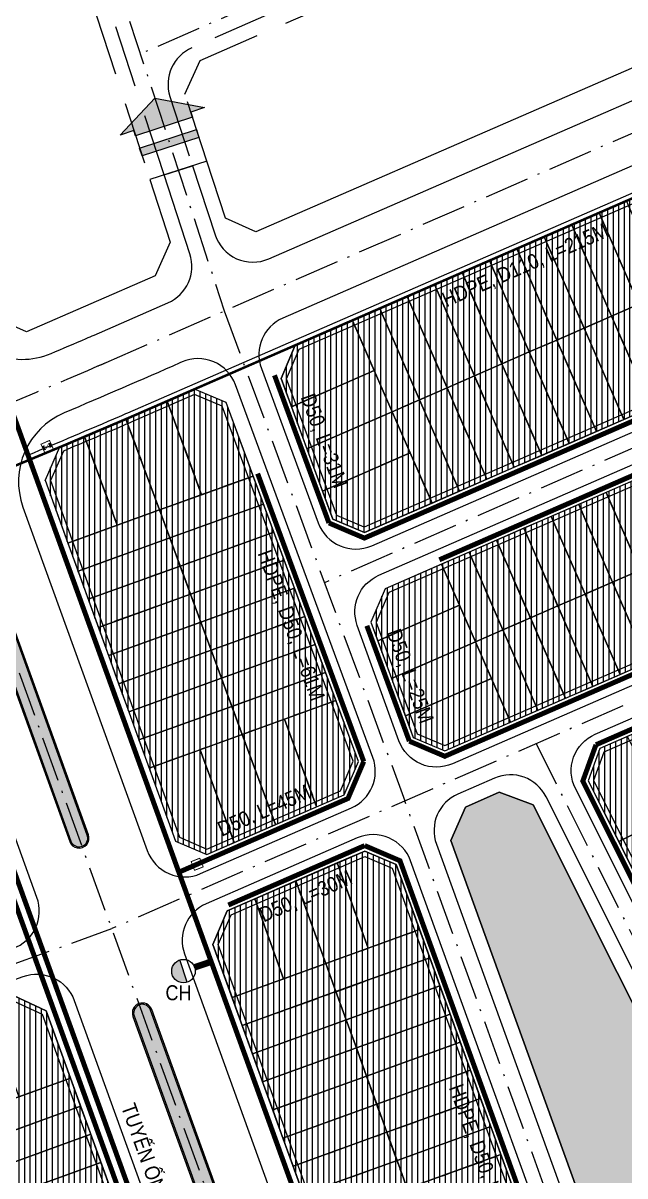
# Model space of a CAD drawing. Header units: metres. Extents: x 566631 to 574417, y 2062953 to 2068466.
# Drawn here: x 568620.9 to 568741.6, y 2066296.5 to 2066527.7 of the extents above; entities that cross this region are included whole.
import ezdxf

# ---------------------------------------------------------------- set-up
doc = ezdxf.new("R2010")
doc.units = ezdxf.units.M
for name, pattern in [('ACAD_ISO10W100', [18.5, 12, -3, 0.5, -3]), ('CENTER', [2, 1.25, -0.25, 0.25, -0.25]), ('HIDDEN', [0.375, 0.25, -0.125])]:
    doc.linetypes.add(name, pattern=pattern)
doc.layers.add('boDnv', color=54, linetype='CONTINUOUS', lineweight=25)
for name, color, linetype in [('BoThamCo', 94, 'CONTINUOUS'), ('cap nuoc', 5, 'CONTINUOUS'), ('ChiaLo', 128, 'CENTER'), ('datOlienke', 42, 'CONTINUOUS'), ('hacth sdd', 8, 'CONTINUOUS'), ('hatchViaHe+LogDg', 129, 'CONTINUOUS'), ('LogDg', 7, 'CONTINUOUS'), ('LogDg phu', 7, 'CONTINUOUS'), ('LoLK', 6, 'CONTINUOUS'), ('RANHGIOI', 2, 'HIDDEN'), ('TimDg', 222, 'CONTINUOUS'), ('ViaHeS', 32, 'CONTINUOUS'), ('ViaHeSphu', 32, 'CONTINUOUS')]:
    doc.layers.add(name, color=color, linetype=linetype)
doc.styles.add('phu', font='VHAVAN.ttf')
doc.styles.add('rms', font='romans.shx', dxfattribs={"width": 0.7, "bigfont": 'vns.shx'})
doc.styles.add('text', font='VHARIALN.ttf')
doc.linetypes.add('ADL', pattern='A,0.125,-0.15,["++",rms,S=0.5,R=0,X=0,Y=-0.2245],-1.35,1.125', length=2.75)
doc.linetypes.add('CN', pattern='A,22.92635,-1.427933,["cn",text,S=7,R=0,X=0,Y=-3.227539],-12.720089,24.170558', length=61.24493)

# ---------------------------------------------------------------- blocks, each defined once
blk = doc.blocks.new('HVD')
at = {"layer": 'cap nuoc', "color": 2, "lineweight": 0, "const_width": 0.397}
blk.add_lwpolyline([(1.97, -2.05), (1.98, 1.92), (-1.99, 1.93), (-2, -2.04)], close=True, dxfattribs=at)
at = {"layer": 'cap nuoc', "color": 2, "linetype": 'Continuous', "lineweight": 0, "const_width": 0.171}
for points in [[(-0.99, 1.07), (0.99, -1.07)], [(0.94, 1.11), (-0.94, -1.11)], [(1.02, 1.11), (-0.91, 1.07)], [(0.99, -1.07), (-0.94, -1.11)]]:
    blk.add_lwpolyline(points, dxfattribs=at)
at = {"layer": 'cap nuoc', "color": 2, "lineweight": 0, "const_width": 1.98}
for points in [[(0.05, 1.12), (0.03, 1.8)], [(0.03, -1.9), (0.03, -1.05)]]:
    blk.add_lwpolyline(points, dxfattribs=at)

msp = doc.modelspace()

# ---------------------------------------------------------------- hatches: boundary and pattern name
at = {"layer": 'cap nuoc'}
msp.add_hatch(color=1, dxfattribs=at).paths.add_polyline_path([(568652.32, 2066339.79, 0.414214), (568650.84, 2066336.79, 0.414214), (568653.83, 2066335.31)])
at = {"layer": 'hacth sdd'}
h = msp.add_hatch(dxfattribs=at)
h.set_pattern_fill('ANSI31', color=30, scale=0.35, angle=45, style=0)
h.set_pattern_definition([(90, (568672.6422, 2066425.5133), (-1.11125, 1e-16), [])])
h.paths.add_polyline_path([(568814.11, 2066523.53), (568820.93, 2066521.05), (568834.37, 2066494.17), (568832.03, 2066487.7), (568689.36, 2066425.51), (568683.04, 2066428.21), (568672.64, 2066456.42), (568675.5, 2066463.11)])
h = msp.add_hatch(dxfattribs=at)
h.set_pattern_fill('ANSI31', color=30, scale=0.35, angle=45, style=0)
h.set_pattern_definition([(90, (568690.6594, 2066381.7357), (-1.11125, 1e-16), [])])
h.paths.add_polyline_path([(568855.24, 2066452.45), (568844.22, 2066474.48), (568837.4, 2066476.95), (568693.51, 2066414.24), (568690.66, 2066407.55), (568699.18, 2066384.43), (568705.49, 2066381.74), (568852.89, 2066445.98)])
h = msp.add_hatch(dxfattribs=at)
h.set_pattern_fill('ANSI31', color=30, scale=0.35, angle=45, style=0)
h.set_pattern_definition([(90, (568625.302, 2066360.9362), (-1.11125, 1e-16), [])])
edge = h.paths.add_edge_path()
edge.add_arc((567936.09, 2068090.68), 1787.47, 292.781, 293.21376, ccw=False)
edge.add_line((568628.21, 2066442.65), (568625.3, 2066436.01))
edge.add_line((568625.3, 2066436.01), (568651.48, 2066363.64))
edge.add_line((568651.48, 2066363.64), (568657.76, 2066360.94))
edge.add_line((568657.76, 2066360.94), (568685.31, 2066372.94))
edge.add_line((568685.31, 2066372.94), (568688.16, 2066379.63))
edge.add_line((568688.16, 2066379.63), (568661.62, 2066451.61))
edge.add_line((568661.62, 2066451.61), (568655.31, 2066454.31))
edge.add_line((568655.31, 2066454.31), (568642.33, 2066448.65))
edge.add_arc((568517.66, 2066734.66), 312, 293.2138, 293.5517, ccw=False)
h = msp.add_hatch(dxfattribs=at)
h.set_pattern_fill('CROSS', color=64, scale=0.05, style=0)
h.set_pattern_definition([(0, (568609.64062, 2066362.58562), (0.3175, 0.3175), [0.15875, -0.47625]), (90, (568609.72, 2066362.50624), (-0.3175, 0.3175), [0.15875, -0.47625])])
edge = h.paths.add_edge_path()
edge.add_line((568609.64, 2066421.25), (568630.48, 2066363.64))
edge.add_arc((568632.12, 2066364.23), 1.75, 199.8843, 379.8843)
edge.add_line((568633.77, 2066364.83), (568612.93, 2066422.44))
edge.add_arc((568611.29, 2066421.84), 1.75, 19.9473, 199.8212)
h = msp.add_hatch(dxfattribs=at)
h.set_pattern_fill('ANSI31', color=30, scale=0.35, angle=45, style=0)
h.set_pattern_definition([(90, (568734.276, 2066274.2108), (-1.11125, 1e-16), [])])
h.paths.add_polyline_path([(568771, 2066391.75), (568764.17, 2066394.22), (568736.62, 2066382.21), (568734.28, 2066375.74), (568784.08, 2066276.17), (568790.64, 2066274.21), (568816.64, 2066289.34), (568818.72, 2066296.32)])
h = msp.add_hatch(dxfattribs=at)
h.set_pattern_fill('CROSS', color=64, scale=0.05, style=0)
h.set_pattern_definition([(0, (568706.73776, 2066251.9636), (0.3175, 0.3175), [0.15875, -0.47625]), (90, (568706.81713, 2066251.88423), (-0.3175, 0.3175), [0.15875, -0.47625])])
h.paths.add_polyline_path([(568723.26, 2066370.94), (568716.44, 2066373.42), (568709.62, 2066370.44), (568706.74, 2066363.74), (568746.38, 2066254.15), (568752.4, 2066251.96), (568771.6, 2066263.14), (568773.69, 2066270.12)])
h = msp.add_hatch(dxfattribs=at)
h.set_pattern_fill('ANSI31', color=30, scale=0.35, angle=45, style=0)
h.set_pattern_definition([(90, (568658.9715, 2066225.385), (-1.11125, 1e-16), [])])
h.paths.add_polyline_path([(568706.71, 2066225.39), (568700.69, 2066227.57), (568658.97, 2066342.92), (568661.85, 2066349.62), (568689.43, 2066361.64), (568695.71, 2066358.94), (568735.83, 2066248.02), (568733.21, 2066240.8)])
h = msp.add_hatch(dxfattribs=at)
h.set_pattern_fill('ANSI31', color=30, scale=0.35, angle=45, style=0)
h.set_pattern_definition([(90, (568587.8908, 2066195.9233), (-1.11125, 1e-16), [])])
h.paths.add_polyline_path([(568636.64, 2066195.92), (568630.2, 2066199.03), (568587.89, 2066316), (568590.89, 2066322.4), (568619.1, 2066332.61), (568625.51, 2066329.61), (568668.13, 2066211.76), (568665.09, 2066205.47)])
h = msp.add_hatch(dxfattribs=at)
h.set_pattern_fill('CROSS', color=64, scale=0.05, style=0)
h.set_pattern_definition([(0, (568643.16807, 2066226.03556), (0.3175, 0.3175), [0.15875, -0.47625]), (90, (568643.24745, 2066225.95618), (-0.3175, 0.3175), [0.15875, -0.47625])])
edge = h.paths.add_edge_path()
edge.add_line((568643.17, 2066328.55), (568679.87, 2066227.09))
edge.add_arc((568681.51, 2066227.68), 1.75, 199.8843, 379.8843)
edge.add_line((568683.16, 2066228.28), (568646.46, 2066329.74))
edge.add_arc((568644.81, 2066329.15), 1.75, 19.8843, 199.8843)
at = {"layer": 'hatchViaHe+LogDg'}
for points in [[(568643.11, 2066506.16), (568640.39, 2066505.27), (568647.31, 2066512.7), (568657.26, 2066510.78), (568654.54, 2066509.89), (568654.88, 2066508.86), (568643.45, 2066505.12)], [(568656.18, 2066504.82), (568644.78, 2066501.09), (568644.24, 2066502.64), (568655.67, 2066506.37)]]:
    msp.add_hatch(color=158, dxfattribs=at).paths.add_polyline_path(points)

# ---------------------------------------------------------------- linework, layer by layer
at = {"layer": 'boDnv', "color": 10, "linetype": 'ADL', "ltscale": 0.25}
for points in [[(568814.14, 2066522.45), (568820.21, 2066520.25), (568833.29, 2066494.11), (568831.23, 2066488.45), (568689.35, 2066426.6), (568683.83, 2066428.96), (568673.72, 2066456.39), (568676.26, 2066462.35)], [(568854.15, 2066452.39), (568843.51, 2066473.68), (568837.44, 2066475.88), (568694.28, 2066413.48), (568691.74, 2066407.52), (568699.97, 2066385.18), (568705.49, 2066382.82), (568852.1, 2066446.73)], [(568770.28, 2066390.95), (568764.21, 2066393.15), (568737.42, 2066381.47), (568735.36, 2066375.81), (568784.78, 2066277), (568790.51, 2066275.29), (568815.79, 2066290), (568817.65, 2066296.23)], [(568706.62, 2066226.48), (568701.47, 2066228.35), (568660.05, 2066342.89), (568662.62, 2066348.86), (568689.43, 2066360.55), (568694.92, 2066358.19), (568734.77, 2066248.02), (568732.4, 2066241.48)], [(568636.7, 2066197), (568631, 2066199.76), (568588.97, 2066315.95), (568591.62, 2066321.6), (568619.05, 2066331.53), (568624.71, 2066328.88), (568667.04, 2066211.82), (568664.37, 2066206.29)]]:
    msp.add_lwpolyline(points, close=True, dxfattribs=at)
msp.add_lwpolyline([(568641.04, 2066447, -0.001833), (568628.97, 2066441.88), (568626.38, 2066435.98), (568652.27, 2066364.39), (568657.76, 2066362.03), (568684.54, 2066373.7), (568687.09, 2066379.65), (568660.83, 2066450.86), (568655.31, 2066453.22), (568642.73, 2066447.73, -0.001474)], format="xyb", close=True, dxfattribs=at)
at = {"layer": 'BoThamCo'}
for points in [[(568609.64, 2066421.25), (568630.48, 2066363.64, 1), (568633.77, 2066364.83), (568612.93, 2066422.44, 0.9989)], [(568643.17, 2066328.55), (568679.87, 2066227.09, 1), (568683.16, 2066228.28), (568646.46, 2066329.74, 1)]]:
    msp.add_lwpolyline(points, format="xyb", close=True, dxfattribs=at)
msp.add_lwpolyline([(568723.26, 2066370.94), (568716.44, 2066373.42), (568709.62, 2066370.44), (568706.74, 2066363.74), (568746.38, 2066254.15), (568752.4, 2066251.96), (568771.6, 2066263.14), (568773.69, 2066270.12)], close=True, dxfattribs=at)
at = {"layer": 'cap nuoc', "color": 1}
msp.add_line((568653.83, 2066335.31), (568652.32, 2066339.79), dxfattribs=at)
at = {"layer": 'cap nuoc', "color": 7, "linetype": 'CN', "ltscale": 0.15}
for points, format in [([(568621.87, 2066441.08, 0.002791), (568640.25, 2066448.84, 0.001474), (568641.93, 2066449.57), (568655.42, 2066455.45), (568686.59, 2066469.04), (568819.62, 2066527.02)], "xyb"), ([(568760.1, 2066058.5, 1, 1, 0), (568747.28, 2066094.34, 1, 1, 0), (568622.21, 2066440.14, 0, 0, 0)], "xyseb")]:
    msp.add_lwpolyline(points, format=format, dxfattribs=at)
at = {"layer": 'cap nuoc', "color": 7, "linetype": 'CN', "ltscale": 0.15, "const_width": 1}
for points in [[(568622.21, 2066440.14), (568609.95, 2066474.06), (568596.02, 2066516.7)], [(568729.84, 2066045.14), (568716.23, 2066083.17), (568590.99, 2066429.44)]]:
    msp.add_lwpolyline(points, dxfattribs=at)
at = {"layer": 'cap nuoc', "color": 5, "linetype": 'CN', "ltscale": 0.15}
for points in [[(568682.25, 2066427.46, 1, 1, 0), (568689.36, 2066424.42, 1, 1, 0), (568838.44, 2066489.4, 0, 0, 0)], [(568704.41, 2066420.07, 1, 1, 0), (568842.91, 2066480.45, 1, 1, 0)], [(568698.39, 2066383.68, 1, 1, 0), (568705.5, 2066380.65, 1, 1, 0), (568859.3, 2066447.69, 0, 0, 0)], [(568667.95, 2066437.36, 1, 1, 0), (568689.24, 2066379.6, 0, 0, 0)], [(568735.83, 2066382.96, 1, 1, 0), (568733.19, 2066375.68, 1, 1, 0), (568783.38, 2066275.33, 1, 1, 0)], [(568652.14, 2066357.39, 1, 1, 0), (568686.07, 2066372.18, 1, 1, 0), (568689.24, 2066379.6, 0, 0, 0)], [(568736.9, 2066248.02, 1, 1, 0), (568696.51, 2066359.69, 1, 1, 0), (568689.43, 2066362.73, 0, 0, 0)]]:
    msp.add_lwpolyline(points, format="xyseb", dxfattribs=at)
at = {"layer": 'cap nuoc', "color": 5, "linetype": 'CN', "ltscale": 0.15, "const_width": 1}
for points in [[(568671.33, 2066457.08), (568682.25, 2066427.46)], [(568689.86, 2066406.83), (568698.39, 2066383.68)], [(568764.35, 2066395.39), (568735.83, 2066382.96)], [(568689.43, 2066362.73), (568662.07, 2066350.81)]]:
    msp.add_lwpolyline(points, dxfattribs=at)
at = {"layer": 'cap nuoc', "color": 5, "linetype": 'Continuous', "ltscale": 0.5, "const_width": 1}
msp.add_lwpolyline([(568720.04, 2066078.46), (568718.11, 2066083.85), (568592.87, 2066430.12)], dxfattribs=at)
at = {"layer": 'cap nuoc', "color": 7, "linetype": 'Continuous', "const_width": 1.32}
msp.add_lwpolyline([(568658.64, 2066339.44), (568655.31, 2066338.31)], dxfattribs=at)
at = {"layer": 'cap nuoc', "color": 1, "linetype": 'Continuous'}
msp.add_circle((568653.07, 2066337.55), 2.36, dxfattribs=at)
at = {"layer": 'ChiaLo', "ltscale": 5}
for p, q in [((568751.69, 2066401.87), (568737.88, 2066433.57)), ((568746.19, 2066399.48), (568732.37, 2066431.17)), ((568740.69, 2066397.08), (568726.87, 2066428.78)), ((568735.19, 2066394.68), (568721.37, 2066426.38)), ((568729.69, 2066392.28), (568715.87, 2066423.98)), ((568724.19, 2066389.89), (568710.37, 2066421.58)), ((568718.69, 2066387.49), (568704.87, 2066419.19))]:
    msp.add_line(p, q, dxfattribs=at)
for points in [[(568827.65, 2066507.61), (568677.84, 2066442.31)], [(568752.44, 2066453.01), (568736.46, 2066489.68)], [(568746.94, 2066450.61), (568730.96, 2066487.28)], [(568741.44, 2066448.22), (568725.46, 2066484.88)], [(568735.94, 2066445.82), (568719.96, 2066482.49)], [(568730.44, 2066443.42), (568714.46, 2066480.09)], [(568724.94, 2066441.02), (568708.96, 2066477.69)], [(568719.44, 2066438.63), (568703.46, 2066475.29)], [(568713.94, 2066436.23), (568697.96, 2066472.9)], [(568708.44, 2066433.83), (568692.46, 2066470.5)], [(568702.94, 2066431.43), (568686.96, 2066468.1)], [(568849.6, 2066463.73), (568694.82, 2066396.26)], [(568691.35, 2066458.02), (568674.72, 2066450.77)], [(568649.79, 2066451.9), (568656.71, 2066433.13)], [(568641.53, 2066448.3), (568671.53, 2066366.93)], [(568633.24, 2066444.77), (568639.79, 2066427.01)], [(568698.54, 2066441.52), (568680.96, 2066433.85)], [(568667.06, 2066436.87), (568629.87, 2066423.42)], [(568669.13, 2066431.24), (568631.91, 2066417.78)], [(568671.21, 2066425.61), (568633.95, 2066412.14)], [(568673.28, 2066419.98), (568635.99, 2066406.5)], [(568675.36, 2066414.35), (568638.03, 2066400.85)], [(568708.47, 2066410.94), (568692.05, 2066403.78)], [(568677.44, 2066408.72), (568640.05, 2066395.2)], [(568679.51, 2066403.09), (568642.09, 2066389.56)], [(568681.59, 2066397.46), (568644.13, 2066383.92)], [(568714.86, 2066396.27), (568697.59, 2066388.74)], [(568683.66, 2066391.84), (568646.17, 2066378.28)], [(568673.32, 2066388.09), (568679.79, 2066370.53)], [(568656.39, 2066381.97), (568663.26, 2066363.33)], [(568740.39, 2066363.52), (568776.16, 2066381.41)], [(568690.1, 2066342.13), (568683.91, 2066359.24)], [(568719.96, 2066233.09), (568675.64, 2066355.63)], [(568673.17, 2066336.01), (568667.38, 2066352.03)], [(568662.83, 2066332.27), (568700.44, 2066345.87)], [(568664.87, 2066326.62), (568702.48, 2066340.23)], [(568666.91, 2066320.98), (568704.52, 2066334.59)], [(568668.95, 2066315.34), (568706.56, 2066328.94)], [(568670.99, 2066309.7), (568708.6, 2066323.3)], [(568592.78, 2066302.49), (568630.39, 2066316.09)], [(568673.03, 2066304.06), (568710.64, 2066317.66)], [(568675.07, 2066298.41), (568712.69, 2066312.02)], [(568594.82, 2066296.85), (568632.43, 2066310.45)], [(568596.86, 2066291.2), (568634.47, 2066304.81)], [(568677.11, 2066292.77), (568714.73, 2066306.38)], [(568679.15, 2066287.13), (568716.77, 2066300.73)], [(568598.9, 2066285.56), (568636.52, 2066299.17)]]:
    msp.add_lwpolyline(points, dxfattribs=at)
at = {"layer": 'datOlienke'}
for points in [[(568814.11, 2066523.53), (568820.93, 2066521.05), (568834.37, 2066494.17), (568832.03, 2066487.7), (568689.36, 2066425.51), (568683.04, 2066428.21), (568672.64, 2066456.42), (568675.5, 2066463.11)], [(568855.24, 2066452.45), (568844.22, 2066474.48), (568837.4, 2066476.95), (568693.51, 2066414.24), (568690.66, 2066407.55), (568699.18, 2066384.43), (568705.49, 2066381.74), (568852.89, 2066445.98)], [(568771, 2066391.75), (568764.17, 2066394.22), (568736.62, 2066382.21), (568734.28, 2066375.74), (568784.08, 2066276.17), (568790.64, 2066274.21), (568816.64, 2066289.34), (568818.72, 2066296.32)], [(568706.71, 2066225.39), (568700.69, 2066227.57), (568658.97, 2066342.92), (568661.85, 2066349.62), (568689.43, 2066361.64), (568695.71, 2066358.94), (568735.83, 2066248.02), (568733.21, 2066240.8)], [(568636.64, 2066195.92), (568630.2, 2066199.03), (568587.89, 2066316), (568590.89, 2066322.4), (568619.1, 2066332.61), (568625.51, 2066329.61), (568668.13, 2066211.76), (568665.09, 2066205.47)]]:
    msp.add_lwpolyline(points, close=True, dxfattribs=at)
msp.add_lwpolyline([(568640.64, 2066447.92, -0.001888), (568628.21, 2066442.65), (568625.3, 2066436.01), (568651.48, 2066363.64), (568657.76, 2066360.94), (568685.31, 2066372.94), (568688.16, 2066379.63), (568661.62, 2066451.61), (568655.31, 2066454.31), (568642.33, 2066448.65, -0.001474)], format="xyb", close=True, dxfattribs=at)
at = {"layer": 'LogDg'}
for points in [[(568428.56, 2066403.19), (568527.51, 2066430.56, 0.427702), (568532.98, 2066440.75), (568527.86, 2066456.45), (568533.56, 2066458.31), (568539, 2066441.65, 0.400853), (568548.74, 2066436.43), (568573.58, 2066443.3, 0.437327), (568583.69, 2066462.87), (568583.02, 2066464.71), (568568.93, 2066507.85), (568591.74, 2066515.3), (568605.71, 2066472.53), (568606.57, 2066470.16, 0.429754), (568626.52, 2066461.47, 0.001079), (568633.55, 2066464.46, 0.001474), (568635.14, 2066465.15), (568649.95, 2066471.61, 0.386536), (568654.35, 2066481.42), (568649.18, 2066497.27), (568654.88, 2066499.13), (568659.4, 2066485.29, 0.442444), (568670.21, 2066480.44), (568809.1, 2066540.98, 0.414214)], [(568629.14, 2066449.55, 0.398827), (568620.87, 2066430.63), (568645.79, 2066361.73, 0.433046), (568656.51, 2066357.12), (568686.76, 2066370.3, 0.39741), (568691.07, 2066380.4), (568663.5, 2066455.19, 0.431261), (568652.8, 2066459.76), (568652.37, 2066459.57, -0.003775), (568629.14, 2066449.55)], [(568609.41, 2066421.16), (568630.24, 2066363.55, 1), (568634, 2066364.91), (568613.17, 2066422.52, 1), (568609.41, 2066421.16)], [(568642.93, 2066328.46), (568679.63, 2066227, 1), (568683.39, 2066228.36), (568646.69, 2066329.83, 1), (568642.93, 2066328.46)]]:
    msp.add_lwpolyline(points, format="xyb", dxfattribs=at)
for points in [[(568690.83, 2066422.88), (568834.35, 2066485.44, 0.429738), (568838.31, 2066496.36), (568823.53, 2066525.91, 0.398858), (568813.18, 2066529.67), (568673, 2066468.56, 0.397369), (568668.69, 2066458.46), (568680.12, 2066427.45, 0.431261)], [(568696.31, 2066383.75), (568687.94, 2066406.91, -0.395588), (568692.26, 2066416.96), (568837.82, 2066480.41, -0.398858), (568848.17, 2066476.65), (568859.18, 2066454.64, -0.429738), (568855.22, 2066443.73), (568707.03, 2066379.13, -0.433088)], [(568623.67, 2066352.33), (568598.02, 2066423.24, 0.391769), (568579.92, 2066432.6), (568554.26, 2066425.5, 0.43702), (568548.87, 2066415.07), (568577.59, 2066335.67, 0.414214), (568587.83, 2066330.87), (568618.86, 2066342.09, 0.414214)], [(568781.25, 2066275.12), (568731.71, 2066374.16, -0.429738), (568735.67, 2066385.07), (568763.21, 2066397.08, -0.398858), (568773.56, 2066393.32), (568821.54, 2066297.39, -0.395833), (568818.41, 2066286.9), (568792.43, 2066271.78, -0.432836)], [(568754.76, 2066249.87), (568773.37, 2066260.7, 0.395833), (568776.51, 2066271.19), (568725.83, 2066372.51, 0.398858), (568715.48, 2066376.27), (568708.14, 2066373.07, 0.395588), (568703.81, 2066363.02), (568743.22, 2066254.06, 0.467936)], [(568687.93, 2066364.26), (568657.61, 2066351.05, 0.395629), (568653.29, 2066341), (568694.9, 2066225.95, 0.467936), (568706.44, 2066221.76), (568735.44, 2066238.62, 0.362457), (568738.94, 2066248.26), (568698.65, 2066359.65, 0.433046)], [(568589.87, 2066325.22), (568620.9, 2066336.45, -0.414214), (568631.15, 2066331.65), (568673.75, 2066213.85, -0.421043), (568668.78, 2066203.54), (568637.48, 2066193.04, -0.407417), (568627.41, 2066197.91), (568585.07, 2066314.98, -0.414214)]]:
    msp.add_lwpolyline(points, format="xyb", close=True, dxfattribs=at)
at = {"layer": 'LogDg', "ltscale": 0.75}
for points in [[(568643.11, 2066506.16), (568640.39, 2066505.27), (568647.31, 2066512.7), (568657.26, 2066510.78), (568654.54, 2066509.89), (568654.88, 2066508.86), (568643.45, 2066505.12)], [(568656.18, 2066504.82), (568644.78, 2066501.09), (568644.24, 2066502.64), (568655.67, 2066506.37)]]:
    msp.add_lwpolyline(points, close=True, dxfattribs=at)
at = {"layer": 'LogDg phu', "linetype": 'HIDDEN', "ltscale": 50}
for points in [[(568649.18, 2066497.27), (568613.59, 2066606.25, 0.423061), (568603.27, 2066611.3), (568575.86, 2066601.42, 0.405422), (568568.52, 2066586.41), (568591.74, 2066515.3)], [(568806.84, 2066566.18), (568801.65, 2066578.09, 0.414214), (568791.12, 2066582.23), (568654.77, 2066522.8, 0.386536), (568650.36, 2066512.98), (568654.88, 2066499.13)]]:
    msp.add_lwpolyline(points, format="xyb", dxfattribs=at)
at = {"layer": 'LoLK'}
for points in [[(568741.96, 2066492.08), (568736.46, 2066489.68), (568744.45, 2066471.35), (568749.95, 2066473.74)], [(568736.46, 2066489.68), (568730.96, 2066487.28), (568738.95, 2066468.95), (568744.45, 2066471.35)], [(568730.96, 2066487.28), (568725.46, 2066484.88), (568733.45, 2066466.55), (568738.95, 2066468.95)], [(568725.46, 2066484.88), (568719.96, 2066482.49), (568727.95, 2066464.15), (568733.45, 2066466.55)], [(568719.96, 2066482.49), (568714.46, 2066480.09), (568722.45, 2066461.76), (568727.95, 2066464.15)], [(568714.46, 2066480.09), (568708.96, 2066477.69), (568716.95, 2066459.36), (568722.45, 2066461.76)], [(568708.96, 2066477.69), (568703.46, 2066475.29), (568711.45, 2066456.96), (568716.95, 2066459.36)], [(568703.46, 2066475.29), (568697.96, 2066472.9), (568705.95, 2066454.56), (568711.45, 2066456.96)], [(568697.96, 2066472.9), (568692.46, 2066470.5), (568700.45, 2066452.17), (568705.95, 2066454.56)], [(568744.45, 2066471.35), (568738.95, 2066468.95), (568746.94, 2066450.61), (568752.44, 2066453.01)], [(568692.46, 2066470.5), (568686.96, 2066468.1), (568691.35, 2066458.02), (568694.95, 2066449.77), (568700.45, 2066452.17)], [(568738.95, 2066468.95), (568733.45, 2066466.55), (568741.44, 2066448.22), (568746.94, 2066450.61)], [(568686.96, 2066468.1), (568675.5, 2066463.11), (568672.64, 2066456.42), (568674.72, 2066450.77), (568691.35, 2066458.02)], [(568733.45, 2066466.55), (568727.95, 2066464.15), (568735.94, 2066445.82), (568741.44, 2066448.22)], [(568727.95, 2066464.15), (568722.45, 2066461.76), (568730.44, 2066443.42), (568735.94, 2066445.82)], [(568722.45, 2066461.76), (568716.95, 2066459.36), (568724.94, 2066441.02), (568730.44, 2066443.42)], [(568716.95, 2066459.36), (568711.45, 2066456.96), (568719.44, 2066438.63), (568724.94, 2066441.02)], [(568691.35, 2066458.02), (568674.72, 2066450.77), (568677.84, 2066442.31), (568694.95, 2066449.77)], [(568711.45, 2066456.96), (568705.95, 2066454.56), (568713.94, 2066436.23), (568719.44, 2066438.63)], [(568705.95, 2066454.56), (568700.45, 2066452.17), (568708.44, 2066433.83), (568713.94, 2066436.23)], [(568661.62, 2066451.61), (568655.31, 2066454.31), (568649.79, 2066451.9), (568656.71, 2066433.13), (568667.06, 2066436.87)], [(568700.45, 2066452.17), (568694.95, 2066449.77), (568698.54, 2066441.52), (568702.94, 2066431.43), (568708.44, 2066433.83)], [(568694.95, 2066449.77), (568677.84, 2066442.31), (568680.96, 2066433.85), (568698.54, 2066441.52)], [(568698.54, 2066441.52), (568680.96, 2066433.85), (568683.04, 2066428.21), (568689.36, 2066425.51), (568702.94, 2066431.43)], [(568669.13, 2066431.24), (568667.06, 2066436.87), (568656.71, 2066433.13), (568648.25, 2066430.07), (568650.33, 2066424.44)], [(568743.38, 2066435.97), (568737.88, 2066433.57), (568744.67, 2066417.99), (568750.17, 2066420.39)], [(568737.88, 2066433.57), (568732.37, 2066431.17), (568739.17, 2066415.59), (568744.67, 2066417.99)], [(568648.25, 2066430.07), (568639.79, 2066427.01), (568629.87, 2066423.42), (568631.91, 2066417.78), (568650.33, 2066424.44)], [(568671.21, 2066425.61), (568669.13, 2066431.24), (568650.33, 2066424.44), (568652.4, 2066418.81)], [(568732.37, 2066431.17), (568726.87, 2066428.78), (568733.67, 2066413.19), (568739.17, 2066415.59)], [(568726.87, 2066428.78), (568721.37, 2066426.38), (568728.17, 2066410.8), (568733.67, 2066413.19)], [(568650.33, 2066424.44), (568631.91, 2066417.78), (568633.95, 2066412.14), (568652.4, 2066418.81)], [(568673.28, 2066419.98), (568671.21, 2066425.61), (568652.4, 2066418.81), (568654.48, 2066413.18)], [(568721.37, 2066426.38), (568715.87, 2066423.98), (568722.67, 2066408.4), (568728.17, 2066410.8)], [(568715.87, 2066423.98), (568710.37, 2066421.58), (568717.17, 2066406), (568722.67, 2066408.4)], [(568675.36, 2066414.35), (568673.28, 2066419.98), (568654.48, 2066413.18), (568656.55, 2066407.55)], [(568710.37, 2066421.58), (568704.87, 2066419.19), (568708.47, 2066410.94), (568711.67, 2066403.6), (568717.17, 2066406)], [(568652.4, 2066418.81), (568633.95, 2066412.14), (568635.99, 2066406.5), (568654.48, 2066413.18)], [(568704.87, 2066419.19), (568693.51, 2066414.24), (568690.66, 2066407.55), (568692.05, 2066403.78), (568708.47, 2066410.94)], [(568744.67, 2066417.99), (568739.17, 2066415.59), (568746.19, 2066399.48), (568751.69, 2066401.87)], [(568739.17, 2066415.59), (568733.67, 2066413.19), (568740.69, 2066397.08), (568746.19, 2066399.48)], [(568654.48, 2066413.18), (568635.99, 2066406.5), (568638.03, 2066400.85), (568656.55, 2066407.55)], [(568677.44, 2066408.72), (568675.36, 2066414.35), (568656.55, 2066407.55), (568658.63, 2066401.92)], [(568733.67, 2066413.19), (568728.17, 2066410.8), (568735.19, 2066394.68), (568740.69, 2066397.08)], [(568708.47, 2066410.94), (568692.05, 2066403.78), (568694.82, 2066396.26), (568711.67, 2066403.6)], [(568728.17, 2066410.8), (568722.67, 2066408.4), (568729.69, 2066392.28), (568735.19, 2066394.68)], [(568679.51, 2066403.09), (568677.44, 2066408.72), (568658.63, 2066401.92), (568660.7, 2066396.29)], [(568722.67, 2066408.4), (568717.17, 2066406), (568724.19, 2066389.89), (568729.69, 2066392.28)], [(568656.55, 2066407.55), (568638.01, 2066400.84), (568640.05, 2066395.2), (568658.63, 2066401.92)], [(568717.17, 2066406), (568711.67, 2066403.6), (568714.86, 2066396.27), (568718.69, 2066387.49), (568724.19, 2066389.89)], [(568658.63, 2066401.92), (568640.05, 2066395.2), (568642.09, 2066389.56), (568660.7, 2066396.29)], [(568681.59, 2066397.46), (568679.51, 2066403.09), (568660.7, 2066396.29), (568662.78, 2066390.66)], [(568711.67, 2066403.6), (568694.82, 2066396.26), (568697.59, 2066388.74), (568714.86, 2066396.27)], [(568683.66, 2066391.84), (568681.59, 2066397.46), (568662.78, 2066390.66), (568664.85, 2066385.03)], [(568660.7, 2066396.29), (568642.09, 2066389.56), (568644.13, 2066383.92), (568662.78, 2066390.66)], [(568714.86, 2066396.27), (568697.59, 2066388.74), (568699.18, 2066384.43), (568705.49, 2066381.74), (568718.69, 2066387.49)], [(568662.78, 2066390.66), (568644.13, 2066383.92), (568646.17, 2066378.28), (568664.85, 2066385.03)], [(568688.16, 2066379.63), (568683.66, 2066391.84), (568673.32, 2066388.09), (568679.79, 2066370.53), (568685.31, 2066372.94)], [(568673.32, 2066388.09), (568664.85, 2066385.03), (568671.53, 2066366.93), (568679.79, 2066370.53)], [(568664.85, 2066385.03), (568656.39, 2066381.97), (568663.26, 2066363.33), (568671.53, 2066366.93)], [(568742.14, 2066384.62), (568736.62, 2066382.21), (568734.28, 2066375.74), (568740.39, 2066363.52), (568750.23, 2066368.44)], [(568656.39, 2066381.97), (568646.18, 2066378.28), (568651.48, 2066363.64), (568657.76, 2066360.94), (568663.26, 2066363.33)], [(568760.96, 2066367.1), (568758.28, 2066372.47), (568750.23, 2066368.44), (568740.39, 2066363.52), (568743.07, 2066358.15)], [(568695.71, 2066358.94), (568689.43, 2066361.64), (568683.91, 2066359.24), (568690.1, 2066342.13), (568700.44, 2066345.87)], [(568683.91, 2066359.24), (568675.64, 2066355.63), (568681.63, 2066339.07), (568690.1, 2066342.13)], [(568675.64, 2066355.63), (568667.38, 2066352.03), (568673.17, 2066336.01), (568681.63, 2066339.07)], [(568667.38, 2066352.03), (568661.85, 2066349.62), (568658.97, 2066342.92), (568662.83, 2066332.27), (568673.17, 2066336.01)], [(568702.48, 2066340.23), (568700.44, 2066345.87), (568690.1, 2066342.13), (568681.63, 2066339.07), (568683.67, 2066333.43)], [(568681.63, 2066339.07), (568673.17, 2066336.01), (568662.83, 2066332.27), (568664.87, 2066326.62), (568683.67, 2066333.43)], [(568704.52, 2066334.59), (568702.48, 2066340.23), (568683.67, 2066333.43), (568685.71, 2066327.78)], [(568706.56, 2066328.94), (568704.52, 2066334.59), (568685.71, 2066327.78), (568687.76, 2066322.14)], [(568625.51, 2066329.61), (568619.1, 2066332.61), (568613.46, 2066330.57), (568620.05, 2066312.35), (568630.39, 2066316.09)], [(568683.67, 2066333.43), (568664.87, 2066326.62), (568666.91, 2066320.98), (568685.71, 2066327.78)], [(568685.71, 2066327.78), (568666.91, 2066320.98), (568668.95, 2066315.34), (568687.76, 2066322.14)], [(568708.6, 2066323.3), (568706.56, 2066328.94), (568687.76, 2066322.14), (568689.8, 2066316.5)], [(568710.64, 2066317.66), (568708.6, 2066323.3), (568689.8, 2066316.5), (568691.84, 2066310.86)], [(568689.8, 2066316.5), (568687.76, 2066322.14), (568668.95, 2066315.34), (568670.99, 2066309.7)], [(568632.43, 2066310.45), (568630.39, 2066316.09), (568611.59, 2066309.29), (568613.63, 2066303.65)], [(568689.8, 2066316.5), (568670.99, 2066309.7), (568673.03, 2066304.06), (568691.84, 2066310.86)], [(568712.69, 2066312.02), (568710.64, 2066317.66), (568691.84, 2066310.86), (568693.88, 2066305.22)], [(568714.73, 2066306.38), (568712.69, 2066312.02), (568693.88, 2066305.22), (568695.92, 2066299.57)], [(568634.47, 2066304.81), (568632.43, 2066310.45), (568613.63, 2066303.65), (568615.67, 2066298.01)], [(568691.84, 2066310.86), (568673.03, 2066304.06), (568675.07, 2066298.41), (568693.88, 2066305.22)], [(568636.52, 2066299.17), (568634.47, 2066304.81), (568615.67, 2066298.01), (568617.71, 2066292.36)], [(568695.92, 2066299.57), (568693.88, 2066305.22), (568675.07, 2066298.41), (568677.11, 2066292.77)], [(568716.77, 2066300.73), (568714.73, 2066306.38), (568695.92, 2066299.57), (568697.96, 2066293.93)], [(568697.96, 2066293.93), (568695.92, 2066299.57), (568677.11, 2066292.77), (568679.15, 2066287.13)], [(568718.81, 2066295.09), (568716.77, 2066300.73), (568697.96, 2066293.93), (568700, 2066288.29)], [(568638.56, 2066293.52), (568636.52, 2066299.17), (568617.71, 2066292.36), (568619.75, 2066286.72)]]:
    msp.add_lwpolyline(points, close=True, dxfattribs=at)
for points in [[(568649.79, 2066451.9), (568642.33, 2066448.65, -0.000701), (568641.53, 2066448.3), (568648.25, 2066430.07), (568656.71, 2066433.13)], [(568641.53, 2066448.3, -0.000774), (568640.64, 2066447.92, -0.001125), (568633.24, 2066444.77), (568639.79, 2066427.01), (568648.25, 2066430.07)], [(568633.24, 2066444.77, -0.000763), (568628.21, 2066442.65), (568625.3, 2066436.01), (568629.86, 2066423.42), (568639.79, 2066427.01)]]:
    msp.add_lwpolyline(points, format="xyb", close=True, dxfattribs=at)
at = {"layer": 'RANHGIOI', "color": 1, "ltscale": 9, "const_width": 0.5}
msp.add_lwpolyline([(569132.77, 2066366.65), (569000.56, 2066606.47), (568982.15, 2066596.77), (568641.49, 2066448.28), (568640.64, 2066447.92, -0.005137), (568606.74, 2066433.79), (568320.26, 2066354.56, -0.020567), (568279.26, 2066345.02), (568234.04, 2066336.44, -0.021218), (568191.06, 2066330.16), (568073.84, 2066318.08)], format="xyb", dxfattribs=at)
at = {"layer": 'TimDg', "linetype": 'ACAD_ISO10W100', "ltscale": 0.75}
for points in [[(569091.24, 2064877.6), (569098.08, 2065004.26, 0.115576), (569076.66, 2065124.59), (568731.76, 2066088.76), (568594.34, 2066468.69), (568350.74, 2067214.65), (568115.14, 2067803)], [(568079.02, 2066330.67), (568189.83, 2066342.09, 0.021218), (568231.8, 2066348.23), (568277.02, 2066356.81, 0.020567), (568317.07, 2066366.13), (568602.87, 2066445.17, 0.005041), (568635.91, 2066458.95, 0.001474), (568637.54, 2066459.65), (568976.95, 2066607.6), (569005.38, 2066622.57)]]:
    msp.add_lwpolyline(points, format="xyb", dxfattribs=at)
for points in [[(568980.35, 2066667.98), (568707.03, 2066548.85), (568644.41, 2066521.55)], [(568612.11, 2066620.46), (568661.25, 2066469.99), (568697.48, 2066371.7)], [(568847.56, 2066487.93), (568681.34, 2066415.47)], [(568868.42, 2066446.21), (568638.69, 2066346.07)], [(568723.84, 2066383.19), (568807.11, 2066216.7)], [(568744.88, 2066240.65), (568697.48, 2066371.7)], [(568578.51, 2066324.3), (568638.69, 2066346.07)]]:
    msp.add_lwpolyline(points, dxfattribs=at)
at = {"layer": 'ViaHeS', "elevation": 0}
msp.add_lwpolyline([(568806.7, 2066546.48), (568723.81, 2066510.35), (568667.61, 2066485.85), (568661.48, 2066488.61), (568657.73, 2066500.06), (568646.33, 2066496.34), (568650.43, 2066483.79), (568647.39, 2066477.04), (568621.56, 2066465.78), (568612.97, 2066469.63), (568597.45, 2066517.16), (568563.23, 2066505.99), (568578.82, 2066458.23), (568574.25, 2066449.71), (568547.22, 2066442.23), (568540.85, 2066445.65), (568536.41, 2066459.24), (568525.01, 2066455.52), (568529.27, 2066442.45), (568526.01, 2066436.36), (568427.93, 2066409.24)], dxfattribs=at)
at = {"layer": 'ViaHeS'}
for points in [[(568814.11, 2066523.53), (568820.93, 2066521.05), (568834.37, 2066494.17), (568832.03, 2066487.7), (568689.36, 2066425.51), (568683.04, 2066428.21), (568672.64, 2066456.42), (568675.5, 2066463.11)], [(568855.24, 2066452.45), (568844.22, 2066474.48), (568837.4, 2066476.95), (568693.51, 2066414.24), (568690.66, 2066407.55), (568699.18, 2066384.43), (568705.49, 2066381.74), (568852.89, 2066445.98)], [(568771, 2066391.75), (568764.17, 2066394.22), (568736.62, 2066382.21), (568734.28, 2066375.74), (568784.08, 2066276.17), (568790.64, 2066274.21), (568816.64, 2066289.34), (568818.72, 2066296.32)], [(568746.38, 2066254.15), (568706.74, 2066363.74), (568709.62, 2066370.44), (568716.44, 2066373.42), (568723.26, 2066370.94), (568773.69, 2066270.12), (568771.6, 2066263.14), (568752.4, 2066251.96)], [(568706.71, 2066225.39), (568700.69, 2066227.57), (568658.97, 2066342.92), (568661.85, 2066349.62), (568689.43, 2066361.64), (568695.71, 2066358.94), (568735.83, 2066248.02), (568733.21, 2066240.8)], [(568636.64, 2066195.92), (568630.2, 2066199.03), (568587.89, 2066316), (568590.89, 2066322.4), (568619.1, 2066332.61), (568625.51, 2066329.61), (568668.13, 2066211.76), (568665.09, 2066205.47)]]:
    msp.add_lwpolyline(points, close=True, dxfattribs=at)
msp.add_lwpolyline([(568640.64, 2066447.92, -0.001888), (568628.21, 2066442.65), (568625.3, 2066436.01), (568651.48, 2066363.64), (568657.76, 2066360.94), (568685.31, 2066372.94), (568688.16, 2066379.63), (568661.62, 2066451.61), (568655.31, 2066454.31), (568642.33, 2066448.65, -0.001474)], format="xyb", close=True, dxfattribs=at)
at = {"layer": 'ViaHeSphu', "linetype": 'HIDDEN', "ltscale": 50}
for points in [[(568597.45, 2066517.16), (568575.21, 2066585.25), (568579.63, 2066594.28), (568605.99, 2066603.77), (568612.24, 2066600.71), (568646.33, 2066496.34)], [(568657.73, 2066500.06), (568653.35, 2066513.48), (568656.39, 2066520.23), (568709.43, 2066543.35), (568792.32, 2066579.48), (568798.9, 2066576.89), (568804.09, 2066564.98)]]:
    msp.add_lwpolyline(points, dxfattribs=at)

# ---------------------------------------------------------------- block references
at = {"layer": 'cap nuoc', "lineweight": 0, "zscale": 0.4708160773108533}
for p, xscale, yscale, rotation in [((568625.69, 2066442.77), 0.4708160772962702, 0.4708160765003413, 114.2838773076663), ((568655.79, 2066358.98), 0.4708160771989382, 0.4708160764901472, 111.59465956453)]:
    msp.add_blockref('HVD', p, dxfattribs=dict(at, xscale=xscale, yscale=yscale, rotation=rotation))

# ---------------------------------------------------------------- texts
at = {"layer": 'cap nuoc', "color": 0, "style": 'phu', "width": 0.9}
for s, rotation, p in [('hdpe, d110, l=215m', 23.5517, (568705.79, 2066470.7)), ('d50, l=31m', 290.2371, (568676.53, 2066452.71)), ('hdpe, d50, l=61m', 289.8843, (568667.9, 2066421.39)), ('d50, l=25m', 290.2371, (568693.75, 2066405.5)), ('d50, l=45m', 23.5517, (568660.75, 2066364.49)), ('d50, l=30m', 23.5517, (568669.13, 2066347.29)), ('hdpe, d50, l=126m', 289.8843, (568706.27, 2066314.2)), ('tuyÕn èng cÊp n\xadíc th«, d600', 289.6833, (568640.49, 2066310.35))]:
    msp.add_text(s, height=3, rotation=rotation, dxfattribs=at).set_placement(p)
msp.add_text('ch', height=3, dxfattribs=at).set_placement((568649.46, 2066331.71))

doc.saveas('drawing.dxf')
